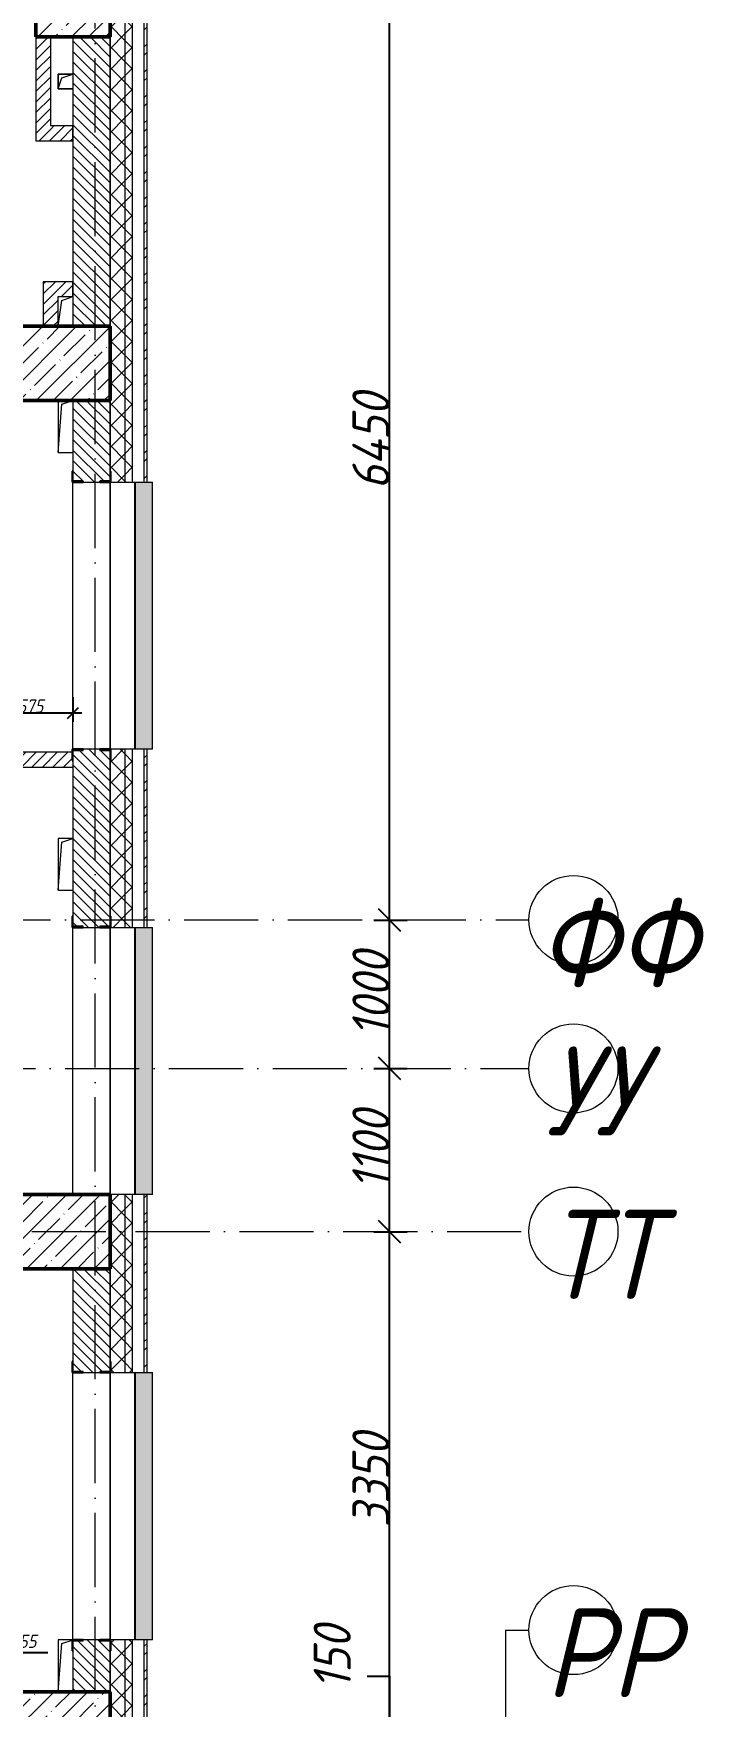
# Model space of a CAD drawing. Header units: millimetres. Extents: x -606178 to 312196, y -19338 to 632709.
# Drawn here: x -325097 to -320566, y 522075 to 533349 of the extents above; entities that cross this region are included whole.
import ezdxf

# ---------------------------------------------------------------- set-up
doc = ezdxf.new("R2010")
doc.units = ezdxf.units.MM
doc.linetypes.add('50_200_ШТРИХ_1Т_ш5_п1_п1_', pattern=[700, 500, -100, 0, -100])
for name, color, linetype, lineweight in [('A-____-____-DIMS', 7, 'Continuous', 9), ('A-FLOR-____-OTLN', 7, 'Continuous', 9), ('A-GENM-____-MCUT', 7, 'Continuous', 25), ('A-GENM-____-OTLN', 7, 'Continuous', 9), ('A-GENM-____-OTLN-1', 7, 'Continuous', 25), ('A-GLAZ-____-OTLN', 7, 'Continuous', 9), ('A-WALL-____-MCUT', 7, 'Continuous', 13), ('A-WALL-____-MCUT-1', 7, 'Continuous', 9), ('A-WALL-____-OTLN', 7, 'Continuous', 9), ('A-WALL-____-PATT-1', 7, 'Continuous', 9), ('A-WALL-FNSH-MCUT-1', 7, 'Continuous', 9), ('S-COLS-____-MCUT', 7, 'Continuous', 50), ('S-COLS-____-OTLN', 7, 'Continuous', 9), ('S-GRID-____-IDEN', 7, 'Continuous', 9), ('S-GRID-____-OTLN', 7, 'Continuous', 9), ('S-GRID-____-OTLN-1', 7, '50_200_ШТРИХ_1Т_ш5_п1_п1_', 9)]:
    doc.layers.add(name, color=color, linetype=linetype, lineweight=lineweight)
doc.layers.add('A-GLAZ-____-OTLN-1', color=7, linetype='Continuous', lineweight=9, true_color=0xc0c0c0)
doc.styles.add('ISOCPEUR_I_7', font='isocpeui.ttf', dxfattribs={"width": 0.9, "height": 90})
doc.styles.add('ISOCPEUR_I_9', font='isocpeui.ttf', dxfattribs={"width": 0.9, "height": 250})
doc.dimstyles.new('ISO-1_8_0_9К_СРЕДНИЙ_Кладочные_1', dxfattribs={"dimscale": 304.8, "dimtxt": 89.638306, "dimasz": 0.246063, "dimexe": 0.19685, "dimexo": 0, "dimgap": 0, "dimtad": 1, "dimdec": 3, "dimrnd": 0.001, "dimdsep": 46, "dimtxsty": 'ISOCPEUR_I_7', "dimblk1": 'OBLIQUE', "dimblk2": 'OBLIQUE', "dimsah": 1, "dimcen": 0.09, "dimdle": 0.19685, "dimazin": 0, "dimtfac": 1, "dimtdec": 4, "dimtix": 1, "dimtmove": 0, "dimatfit": 3, "dimfxl": 1, "dimtvp": 1, "dimtolj": 1, "dimtzin": 0, "dimarcsym": 2})
doc.dimstyles.new('ISO-1_8_0_9К_СРЕДНИЙ_Кладочные_2', dxfattribs={"dimscale": 304.8, "dimtxt": 89.638306, "dimasz": 0.246063, "dimexe": 0.19685, "dimexo": 0, "dimgap": 0, "dimtad": 1, "dimdec": 3, "dimrnd": 0.001, "dimdsep": 46, "dimtxsty": 'ISOCPEUR_I_7', "dimblk1": 'OBLIQUE', "dimblk2": 'OBLIQUE', "dimsah": 1, "dimcen": 0.09, "dimdle": 0.19685, "dimazin": 0, "dimtfac": 1, "dimtdec": 4, "dimtix": 1, "dimtmove": 1, "dimatfit": 3, "dimfxl": 1, "dimtvp": 1, "dimtolj": 1, "dimtzin": 0, "dimarcsym": 2})
doc.dimstyles.new('ISO-2_5_0_9К_БОЛЬШОЙ_ОСИ', dxfattribs={"dimscale": 304.8, "dimtxt": 248.995294, "dimasz": 0.492126, "dimexe": 0.393701, "dimexo": 0, "dimgap": 0, "dimtad": 1, "dimdec": 0, "dimzin": 0, "dimdsep": 46, "dimtxsty": 'ISOCPEUR_I_9', "dimblk1": 'OBLIQUE', "dimblk2": 'OBLIQUE', "dimsah": 1, "dimcen": 0.09, "dimdle": 0.393701, "dimazin": 0, "dimtfac": 1, "dimtdec": 4, "dimtix": 1, "dimtmove": 0, "dimatfit": 3, "dimfxl": 1, "dimtvp": 1, "dimtolj": 1, "dimtzin": 0, "dimarcsym": 2})
doc.dimstyles.new('ISO-2_5_0_9К_БОЛЬШОЙ_ОСИ_1', dxfattribs={"dimscale": 304.8, "dimtxt": 248.995294, "dimasz": 0.492126, "dimexe": 0.393701, "dimexo": 0, "dimgap": 0, "dimtad": 1, "dimdec": 0, "dimzin": 0, "dimdsep": 46, "dimtxsty": 'ISOCPEUR_I_9', "dimblk1": 'OBLIQUE', "dimblk2": 'OBLIQUE', "dimsah": 1, "dimcen": 0.09, "dimdle": 0.393701, "dimazin": 0, "dimtfac": 1, "dimtdec": 4, "dimtix": 1, "dimtmove": 1, "dimatfit": 3, "dimfxl": 1, "dimtvp": 1, "dimtolj": 1, "dimtzin": 0, "dimarcsym": 2})
pattern_1 = [(135, (-425830.77, 451794.26), (-35.35534, -35.35534), [])]
pattern_2 = [(45, (-425830.77, 451794.26), (-35.35534, 35.35534), [])]
pattern_3 = [(45, (-425830.77, 451794.26), (-70.71068, 70.71068), []), (135, (-425830.77, 451794.26), (-70.71068, -70.71068), [])]

# ---------------------------------------------------------------- blocks, each defined once
blk = doc.blocks.new('BSC_Колонна _Прямоугольная - 500х700-V121-АР1_План отверстий 1 этажа в осях 1-64_Ю-ЯЯ')
at = {"layer": 'S-COLS-____-OTLN'}
h = blk.add_hatch(dxfattribs=at)
h.set_pattern_fill('FP_132', color=256, style=0, pattern_type=2)
h.set_pattern_definition([(315, (-70131.04, 100900), (114.04925, 114.04925), []), (315, (-70131.04, 100785.95), (114.04925, 114.04925), [201.613, -40.323, 3.353, -36.97])])
h.paths.add_polyline_path([(-250, 168), (-250, -350), (250, -350), (250, 350), (-250, 350)], flags=0)
at = {"layer": 'S-COLS-____-MCUT'}
for p, q in [((250, 350), (-250, 350)), ((-250, 350), (-250, -350)), ((250, -350), (250, 350)), ((-250, -350), (250, -350))]:
    blk.add_line(p, q, dxfattribs=at)
blk = doc.blocks.new('BSC_Колонна _Прямоугольная - 500х700-V122-АР1_План отверстий 1 этажа в осях 1-64_Ю-ЯЯ')
at = {"layer": 'S-COLS-____-OTLN'}
h = blk.add_hatch(dxfattribs=at)
h.set_pattern_fill('FP_133', color=256, style=0, pattern_type=2)
h.set_pattern_definition([(315, (-73481.04, 100900), (114.04925, 114.04925), []), (315, (-73481.04, 100785.95), (114.04925, 114.04925), [201.613, -40.323, 3.353, -36.97])])
h.paths.add_polyline_path([(-250, 168), (-250, -350), (250, -350), (250, 350), (-250, 350)], flags=0)
at = {"layer": 'S-COLS-____-MCUT'}
for p, q in [((250, 350), (-250, 350)), ((-250, 350), (-250, -350)), ((250, -350), (250, 350)), ((-250, -350), (250, -350))]:
    blk.add_line(p, q, dxfattribs=at)
blk = doc.blocks.new('BSC_Колонна _Прямоугольная - 500х700-V124-АР1_План отверстий 1 этажа в осях 1-64_Ю-ЯЯ')
at = {"layer": 'S-COLS-____-OTLN'}
h = blk.add_hatch(dxfattribs=at)
h.set_pattern_fill('FP_135', color=256, style=0, pattern_type=2)
h.set_pattern_definition([(315, (-79331.04, 100900), (114.04925, 114.04925), []), (315, (-79331.04, 100785.95), (114.04925, 114.04925), [201.613, -40.323, 3.353, -36.97])])
h.paths.add_polyline_path([(-250, 350), (-250, -350), (250, -350), (250, 350)], flags=0)
at = {"layer": 'S-COLS-____-MCUT'}
for p, q in [((250, 350), (-250, 350)), ((-250, 350), (-250, -350)), ((250, -350), (250, 350)), ((-250, -350), (250, -350))]:
    blk.add_line(p, q, dxfattribs=at)
blk = doc.blocks.new('BSC_Колонна _Прямоугольная - 500х500-V126-АР1_План отверстий 1 этажа в осях 1-64_Ю-ЯЯ')
at = {"layer": 'S-COLS-____-OTLN'}
h = blk.add_hatch(dxfattribs=at)
h.set_pattern_fill('FP_137', color=256, style=0, pattern_type=2)
h.set_pattern_definition([(135, (81781.04, -101000), (-114.04925, -114.04925), []), (135, (81781.04, -100885.95), (-114.04925, -114.04925), [201.613, -40.323, 3.353, -36.97])])
h.paths.add_polyline_path([(250, 250), (-250, 250), (-250, -250), (250, -250)], flags=0)
at = {"layer": 'S-COLS-____-MCUT'}
for p, q in [((250, 250), (-250, 250)), ((-250, 250), (-250, -250)), ((250, -250), (250, 250)), ((-250, -250), (250, -250))]:
    blk.add_line(p, q, dxfattribs=at)
blk = doc.blocks.new('Фахверк_СКБ_Уголок - 250_2700-27497298-АР1_План отверстий 1 этажа в осях 1-64_Ю-ЯЯ')
at = {"layer": 'A-GENM-____-MCUT'}
for p, q in [((200, 181), (125, 181)), ((125, 181), (125, 106)), ((131, 106), (131, 175)), ((131, 175), (200, 175)), ((200, 175), (200, 181)), ((125, 106), (131, 106)), ((131, -6), (125, -6)), ((125, -6), (125, -81)), ((125, -81), (200, -81)), ((131, -75), (131, -6)), ((200, -75), (131, -75)), ((200, -81), (200, -75))]:
    blk.add_line(p, q, dxfattribs=at)
blk = doc.blocks.new('AR_Отверстие прямоугольное _в плите_ - AR_Отверстие прямоугольное _в плите_-V199-АР1_План отверстий 1 этажа в осях 1-64_Ю-ЯЯ')
at = {"layer": 'A-GENM-____-OTLN'}
for p, q in [((50, 50), (-50, 50)), ((-50, 50), (-50, -50)), ((-50, -50), (-25, 25)), ((-25, 25), (50, 50)), ((-50, -50), (50, -50))]:
    blk.add_line(p, q, dxfattribs=at)
blk = doc.blocks.new('AR_Отверстие прямоугольное _в плите_ - AR_Отверстие прямоугольное _в плите_-30511966-АР1_План отверстий 1 этажа в осях 1-64_Ю-ЯЯ')
at = {"layer": 'A-GENM-____-OTLN'}
for p, q in [((50, 175), (-50, 175)), ((-50, 175), (-50, -175)), ((-50, -175), (-25, 150)), ((-25, 150), (50, 175)), ((-50, -175), (50, -175))]:
    blk.add_line(p, q, dxfattribs=at)
blk = doc.blocks.new('AR_Отверстие прямоугольное _в плите_ - AR_Отверстие прямоугольное _в плите_-V210-АР1_План отверстий 1 этажа в осях 1-64_Ю-ЯЯ')
at = {"layer": 'A-GENM-____-OTLN'}
for p, q in [((44, 175), (-50, 175)), ((-50, 175), (-50, -175)), ((-50, -175), (-25, 150)), ((-25, 150), (44, 173))]:
    blk.add_line(p, q, dxfattribs=at)
blk = doc.blocks.new('AR_Отверстие прямоугольное _в плите_ - AR_Отверстие прямоугольное _в плите_-V214-АР1_План отверстий 1 этажа в осях 1-64_Ю-ЯЯ')
at = {"layer": 'A-GENM-____-OTLN'}
for p, q in [((-50, 175), (-50, -175)), ((-50, -175), (-25, 150)), ((-25, 150), (50, 175)), ((-50, -175), (50, -175))]:
    blk.add_line(p, q, dxfattribs=at)
blk = doc.blocks.new('AR_Отверстие прямоугольное _в плите_ - AR_Отверстие прямоугольное _в плите_-30510730-АР1_План отверстий 1 этажа в осях 1-64_Ю-ЯЯ')
at = {"layer": 'A-GENM-____-OTLN'}
for p, q in [((-50, -100), (-25, 75)), ((-25, 75), (50, 100))]:
    blk.add_line(p, q, dxfattribs=at)
blk = doc.blocks.new('Отлив_СКБ - Отлив витража_120_НВФ-31885687-АР1_План отверстий 1 этажа в осях 1-64_Ю-ЯЯ')
at = {"layer": 'A-GLAZ-____-OTLN-1'}
for points in [[(0, -2), (1800, -2), (1800, 0), (0, 0)], [(877, -120), (1800, -120), (1800, -2), (0, -2), (0, -120)]]:
    blk.add_hatch(color=256, dxfattribs=at).paths.add_polyline_path(points, flags=0)
at = {"layer": 'A-GLAZ-____-OTLN'}
for p, q in [((0, 0), (1800, 0)), ((1800, -2), (0, -2)), ((0, -120), (0, -83)), ((1800, -83), (1800, -120)), ((0, -120), (1800, -120))]:
    blk.add_line(p, q, dxfattribs=at)
blk = doc.blocks.new('Ось сетки - Круг_Ø6_00__ISO-2_5_0_9K_-25732049-АР1_План отверстий 1 этажа в осях 1-64_Ю-ЯЯ')
at = {"layer": 'S-GRID-____-IDEN'}
blk.add_circle((0, 0), 3, dxfattribs=at)
blk = doc.blocks.new('_Oblique')
at = {"color": 0, "linetype": 'ByBlock', "lineweight": -2}
blk.add_line((-0.5, -0.5), (0.5, 0.5), dxfattribs=at)
blk = doc.blocks.new('*D4404')
at = {"layer": 'A-____-____-DIMS', "color": 0, "lineweight": -2, "transparency": 16777216}
for p, q in [((-322847, 522279), (-322697, 522279)), ((-322697, 522279), (-322697, 521925)), ((-322697, 521655), (-322697, 522045)), ((-322803, 521925), (-322577, 521925)), ((-322803, 521775), (-322577, 521775))]:
    blk.add_line(p, q, dxfattribs=at)
at = {"layer": 'Defpoints', "color": 0, "transparency": 16777216}
for p in [(-322803, 521925), (-322697, 521925), (-322803, 521775)]:
    blk.add_point(p, dxfattribs=at)
at = {"layer": 'A-____-____-DIMS', "color": 0, "lineweight": -2, "transparency": 16777216, "xscale": 150, "yscale": 150, "zscale": 150}
for p, rotation in [((-322697, 521925), 90), ((-322697, 521775), 270)]:
    blk.add_blockref('_Oblique', p, dxfattribs=dict(at, rotation=rotation))
at = {"layer": 'A-____-____-DIMS', "color": 0, "transparency": 16777216, "insert": (-323208, 522190), "char_height": 250, "width": 511.4, "attachment_point": 1, "rotation": 90, "line_spacing_factor": 1.149209, "style": 'ISOCPEUR_I_9'}
blk.add_mtext('\\A1;150', dxfattribs=at)
blk = doc.blocks.new('*D4405')
at = {"layer": 'A-____-____-DIMS', "color": 0, "lineweight": -2, "transparency": 16777216}
for p, q in [((-322697, 521805), (-322697, 525395)), ((-322803, 525275), (-322577, 525275)), ((-322803, 521925), (-322577, 521925))]:
    blk.add_line(p, q, dxfattribs=at)
at = {"layer": 'Defpoints', "color": 0, "transparency": 16777216}
for p in [(-322803, 525275), (-322697, 525275), (-322803, 521925)]:
    blk.add_point(p, dxfattribs=at)
at = {"layer": 'A-____-____-DIMS', "color": 0, "lineweight": -2, "transparency": 16777216, "xscale": 150, "yscale": 150, "zscale": 150}
for p, rotation in [((-322697, 525275), 90), ((-322697, 521925), 270)]:
    blk.add_blockref('_Oblique', p, dxfattribs=dict(at, rotation=rotation))
at = {"layer": 'A-____-____-DIMS', "color": 0, "transparency": 16777216, "insert": (-322822, 523600), "char_height": 250, "width": 758.48, "attachment_point": 5, "rotation": 90, "style": 'ISOCPEUR_I_9'}
blk.add_mtext('\\A1;3350', dxfattribs=at)
blk = doc.blocks.new('*D4406')
at = {"layer": 'A-____-____-DIMS', "color": 0, "lineweight": -2, "transparency": 16777216}
for p, q in [((-322697, 525155), (-322697, 526495)), ((-322803, 526375), (-322577, 526375)), ((-322803, 525275), (-322577, 525275))]:
    blk.add_line(p, q, dxfattribs=at)
at = {"layer": 'Defpoints', "color": 0, "transparency": 16777216}
for p in [(-322803, 526375), (-322697, 526375), (-322803, 525275)]:
    blk.add_point(p, dxfattribs=at)
at = {"layer": 'A-____-____-DIMS', "color": 0, "lineweight": -2, "transparency": 16777216, "xscale": 150, "yscale": 150, "zscale": 150}
for p, rotation in [((-322697, 526375), 90), ((-322697, 525275), 270)]:
    blk.add_blockref('_Oblique', p, dxfattribs=dict(at, rotation=rotation))
at = {"layer": 'A-____-____-DIMS', "color": 0, "transparency": 16777216, "insert": (-322822, 525825), "char_height": 250, "width": 643.56, "attachment_point": 5, "rotation": 90, "style": 'ISOCPEUR_I_9'}
blk.add_mtext('\\A1;1100', dxfattribs=at)
blk = doc.blocks.new('*D4407')
at = {"layer": 'A-____-____-DIMS', "color": 0, "lineweight": -2, "transparency": 16777216}
for p, q in [((-322697, 526255), (-322697, 527495)), ((-322803, 527375), (-322577, 527375)), ((-322803, 526375), (-322577, 526375))]:
    blk.add_line(p, q, dxfattribs=at)
at = {"layer": 'Defpoints', "color": 0, "transparency": 16777216}
for p in [(-322803, 527375), (-322697, 527375), (-322803, 526375)]:
    blk.add_point(p, dxfattribs=at)
at = {"layer": 'A-____-____-DIMS', "color": 0, "lineweight": -2, "transparency": 16777216, "xscale": 150, "yscale": 150, "zscale": 150}
for p, rotation in [((-322697, 527375), 90), ((-322697, 526375), 270)]:
    blk.add_blockref('_Oblique', p, dxfattribs=dict(at, rotation=rotation))
at = {"layer": 'A-____-____-DIMS', "color": 0, "transparency": 16777216, "insert": (-322822, 526875), "char_height": 250, "width": 701.02, "attachment_point": 5, "rotation": 90, "style": 'ISOCPEUR_I_9'}
blk.add_mtext('\\A1;1000', dxfattribs=at)
blk = doc.blocks.new('*D4408')
at = {"layer": 'A-____-____-DIMS', "color": 0, "lineweight": -2, "transparency": 16777216}
for p, q in [((-322697, 527255), (-322697, 533945)), ((-322803, 533825), (-322577, 533825)), ((-322803, 527375), (-322577, 527375))]:
    blk.add_line(p, q, dxfattribs=at)
at = {"layer": 'Defpoints', "color": 0, "transparency": 16777216}
for p in [(-322803, 533825), (-322697, 533825), (-322803, 527375)]:
    blk.add_point(p, dxfattribs=at)
at = {"layer": 'A-____-____-DIMS', "color": 0, "lineweight": -2, "transparency": 16777216, "xscale": 150, "yscale": 150, "zscale": 150}
for p, rotation in [((-322697, 533825), 90), ((-322697, 527375), 270)]:
    blk.add_blockref('_Oblique', p, dxfattribs=dict(at, rotation=rotation))
at = {"layer": 'A-____-____-DIMS', "color": 0, "transparency": 16777216, "insert": (-322822, 530600), "char_height": 250, "width": 781.46, "attachment_point": 5, "rotation": 90, "style": 'ISOCPEUR_I_9'}
blk.add_mtext('\\A1;6450', dxfattribs=at)
blk = doc.blocks.new('*D4547')
at = {"layer": 'A-____-____-DIMS', "color": 0, "lineweight": -2, "transparency": 16777216}
for p, q in [((-324831, 528876), (-324831, 528710)), ((-325466, 528770), (-324771, 528770)), ((-325406, 528555), (-325406, 528830))]:
    blk.add_line(p, q, dxfattribs=at)
at = {"layer": 'Defpoints', "color": 0, "transparency": 16777216}
for p in [(-324831, 528876), (-324831, 528770), (-325406, 528555)]:
    blk.add_point(p, dxfattribs=at)
at = {"layer": 'A-____-____-DIMS', "color": 0, "lineweight": -2, "transparency": 16777216, "xscale": 75, "yscale": 75, "zscale": 75, "rotation": 180}
blk.add_blockref('_Oblique', (-325406, 528770), dxfattribs=at)
at = {"layer": 'A-____-____-DIMS', "color": 0, "lineweight": -2, "transparency": 16777216, "xscale": 75, "yscale": 75, "zscale": 75}
blk.add_blockref('_Oblique', (-324831, 528770), dxfattribs=at)
at = {"layer": 'A-____-____-DIMS', "color": 0, "transparency": 16777216, "insert": (-325118, 528816), "char_height": 90, "width": 409.58, "attachment_point": 5, "style": 'ISOCPEUR_I_7'}
blk.add_mtext('\\A1;575', dxfattribs=at)
blk = doc.blocks.new('*D4549')
at = {"layer": 'A-____-____-DIMS', "color": 0, "lineweight": -2, "transparency": 16777216}
for p, q in [((-325396, 522440), (-325281, 522440)), ((-325336, 522175), (-325336, 522500)), ((-325281, 522175), (-325281, 522500)), ((-325281, 522440), (-325001, 522440))]:
    blk.add_line(p, q, dxfattribs=at)
at = {"layer": 'Defpoints', "color": 0, "transparency": 16777216}
for p in [(-325281, 522440), (-325336, 522175), (-325281, 522175)]:
    blk.add_point(p, dxfattribs=at)
at = {"layer": 'A-____-____-DIMS', "color": 0, "lineweight": -2, "transparency": 16777216, "xscale": 75, "yscale": 75, "zscale": 75, "rotation": 180}
blk.add_blockref('_Oblique', (-325336, 522440), dxfattribs=at)
at = {"layer": 'A-____-____-DIMS', "color": 0, "lineweight": -2, "transparency": 16777216, "xscale": 75, "yscale": 75, "zscale": 75}
blk.add_blockref('_Oblique', (-325281, 522440), dxfattribs=at)
at = {"layer": 'A-____-____-DIMS', "color": 0, "transparency": 16777216, "insert": (-325195, 522560), "char_height": 90, "width": 273.05, "attachment_point": 1, "line_spacing_factor": 1.149209, "style": 'ISOCPEUR_I_7'}
blk.add_mtext('\\A1;55', dxfattribs=at)

msp = doc.modelspace()

# ---------------------------------------------------------------- hatches: boundary and pattern name
at = {"layer": 'A-WALL-____-PATT-1'}
h = msp.add_hatch(dxfattribs=at)
h.set_pattern_fill('FP_1', color=256, style=0, pattern_type=2)
h.set_pattern_definition(pattern_3)
h.paths.add_polyline_path([(-324430.7712, 498610.3011), (-324430.7712, 498875.3011), (-324480.7712, 498875.3011), (-324480.7712, 498610.3011)], flags=0)
h.paths.add_polyline_path([(-324430.7712, 500975.3011), (-324430.7712, 501575.3011), (-324480.7712, 501575.3011), (-324480.7712, 500975.3011)], flags=0)
h.paths.add_polyline_path([(-324480.7712, 502975.3011), (-324430.7712, 502975.3011), (-324430.7712, 507575.3011), (-324480.7712, 507575.3011), (-324480.7712, 505789.1468)], flags=0)
h.paths.add_polyline_path([(-324480.7712, 509375.3011), (-324430.7712, 509375.3011), (-324430.7712, 510575.3011), (-324480.7712, 510575.3011), (-324480.7712, 509825.3596)], flags=0)
h.paths.add_polyline_path([(-324430.7712, 512375.3011), (-324430.7712, 513575.3011), (-324480.7712, 513575.3011), (-324480.7712, 512375.3011)], flags=0)
h.paths.add_polyline_path([(-324430.7712, 515375.3011), (-324430.7712, 516575.3011), (-324480.7712, 516575.3011), (-324480.7712, 515375.3011)], flags=0)
h.paths.add_polyline_path([(-324480.7712, 518375.3011), (-324430.7712, 518375.3011), (-324430.7712, 519525.3011), (-324480.7712, 519525.3011), (-324480.7712, 518705.0277)], flags=0)
h.paths.add_polyline_path([(-324430.7712, 521275.3011), (-324430.7712, 522525.3011), (-324480.7712, 522525.3011), (-324480.7712, 521275.3011)], flags=0)
h.paths.add_polyline_path([(-324430.7712, 524325.3011), (-324430.7712, 525525.3011), (-324480.7712, 525525.3011), (-324480.7712, 524325.3011)], flags=0)
h.paths.add_polyline_path([(-324480.7712, 527325.3011), (-324430.7712, 527325.3011), (-324430.7712, 528525.3011), (-324480.7712, 528525.3011), (-324480.7712, 528391.9384)], flags=0)
h.paths.add_polyline_path([(-324480.7712, 530325.3011), (-324430.7712, 530325.3011), (-324430.7712, 537625.3011), (-324480.7712, 537625.3011), (-324480.7712, 530813.6661)], flags=0)
h = msp.add_hatch(dxfattribs=at)
h.set_pattern_fill('FP_3', color=256, style=0, pattern_type=2)
h.set_pattern_definition([(45, (-425830.77, 451794.26), (-85.53659, 85.53659), []), (45, (-425773.75, 451794.26), (-85.53659, 85.53659), [])])
h.paths.add_polyline_path([(-324330.7712, 521275.3011), (-324330.7712, 522525.3011), (-324350.7712, 522525.3011), (-324350.7712, 521275.3011)], flags=0)
h.paths.add_polyline_path([(-324350.7712, 524325.3011), (-324330.7712, 524325.3011), (-324330.7712, 525525.3011), (-324350.7712, 525525.3011), (-324350.7712, 525162.9682)], flags=0)
h.paths.add_polyline_path([(-324350.7712, 527325.3011), (-324330.7712, 527325.3011), (-324330.7712, 528525.3011), (-324350.7712, 528525.3011), (-324350.7712, 528391.9384)], flags=0)
h.paths.add_polyline_path([(-324350.7712, 530325.3011), (-324330.7712, 530325.3011), (-324330.7712, 537705.3011), (-324350.7712, 537705.3011), (-324350.7712, 530813.6661)], flags=0)
h = msp.add_hatch(dxfattribs=at)
h.set_pattern_fill('FP_1', color=256, style=0, pattern_type=2)
h.set_pattern_definition(pattern_3)
h.paths.add_polyline_path([(-324480.7712, 498610.3011), (-324480.7712, 498875.3011), (-324580.7712, 498875.3011), (-324580.7712, 498610.3011)], flags=0)
h.paths.add_polyline_path([(-324480.7712, 500975.3011), (-324480.7712, 501575.3011), (-324580.7712, 501575.3011), (-324580.7712, 500975.3011)], flags=0)
h.paths.add_polyline_path([(-324480.7712, 502975.3011), (-324480.7712, 507575.3011), (-324574.7712, 507575.3011), (-324574.7712, 507500.3011), (-324580.7712, 507500.3011), (-324580.7712, 502975.3011)], flags=0)
h.paths.add_polyline_path([(-324480.7712, 509375.3011), (-324480.7712, 510575.3011), (-324574.7712, 510575.3011), (-324574.7712, 510500.3011), (-324580.7712, 510500.3011), (-324580.7712, 509450.3011), (-324574.7712, 509450.3011), (-324574.7712, 509375.3011)], flags=0)
h.paths.add_polyline_path([(-324480.7712, 512375.3011), (-324480.7712, 513575.3011), (-324574.7712, 513575.3011), (-324574.7712, 513500.3011), (-324580.7712, 513500.3011), (-324580.7712, 512450.3011), (-324574.7712, 512450.3011), (-324574.7712, 512375.3011)], flags=0)
h.paths.add_polyline_path([(-324574.7712, 515375.3011), (-324480.7712, 515375.3011), (-324480.7712, 516575.3011), (-324574.7712, 516575.3011), (-324574.7712, 516500.3011), (-324580.7712, 516500.3011), (-324580.7712, 515450.3011), (-324574.7712, 515450.3011), (-324574.7712, 515381.3011)], flags=0)
h.paths.add_polyline_path([(-324480.7712, 518375.3011), (-324480.7712, 519525.3011), (-324574.7712, 519525.3011), (-324574.7712, 519450.3011), (-324580.7712, 519450.3011), (-324580.7712, 518450.3011), (-324574.7712, 518450.3011), (-324574.7712, 518375.3011)], flags=0)
h.paths.add_polyline_path([(-324574.7712, 521275.3011), (-324480.7712, 521275.3011), (-324480.7712, 522525.3011), (-324574.7712, 522525.3011), (-324574.7712, 522450.3011), (-324580.7712, 522450.3011), (-324580.7712, 521350.3011), (-324574.7712, 521350.3011), (-324574.7712, 521281.3011)], flags=0)
h.paths.add_polyline_path([(-324574.7712, 524325.3011), (-324480.7712, 524325.3011), (-324480.7712, 525525.3011), (-324580.7712, 525525.3011), (-324580.7712, 524400.3011), (-324574.7712, 524400.3011), (-324574.7712, 524331.3011)], flags=0)
h.paths.add_polyline_path([(-324574.7712, 527325.3011), (-324480.7712, 527325.3011), (-324480.7712, 528525.3011), (-324574.7712, 528525.3011), (-324574.7712, 528450.3011), (-324580.7712, 528450.3011), (-324580.7712, 527400.3011), (-324574.7712, 527400.3011), (-324574.7712, 527331.3011)], flags=0)
h.paths.add_polyline_path([(-324480.7712, 530325.3011), (-324480.7712, 537575.3011), (-324580.7712, 537575.3011), (-324580.7712, 530400.3011), (-324574.7712, 530400.3011), (-324574.7712, 530325.3011)], flags=0)
h = msp.add_hatch(dxfattribs=at)
h.set_pattern_fill('FP_5', color=256, style=0, pattern_type=2)
h.set_pattern_definition(pattern_2)
h.paths.add_polyline_path([(-324980.7712, 532625.3011), (-324980.7712, 533325.3011), (-325080.7712, 533325.3011), (-325080.7712, 532625.3011)], flags=0)
h = msp.add_hatch(dxfattribs=at)
h.set_pattern_fill('FP_6', color=256, style=0, pattern_type=2)
h.set_pattern_definition(pattern_1)
h.paths.add_polyline_path([(-324580.7712, 531375.3011), (-324580.7712, 533325.3011), (-324830.7712, 533325.3011), (-324830.7712, 531375.3011)], flags=0)
h = msp.add_hatch(dxfattribs=at)
h.set_pattern_fill('FP_5', color=256, style=0, pattern_type=2)
h.set_pattern_definition(pattern_2)
h.paths.add_polyline_path([(-324830.7712, 532625.3011), (-324830.7712, 532725.3011), (-324980.7712, 532725.3011), (-324980.7712, 532625.3011)], flags=0)
h = msp.add_hatch(dxfattribs=at)
h.set_pattern_fill('FP_5', color=256, style=0, pattern_type=2)
h.set_pattern_definition(pattern_2)
h.paths.add_polyline_path([(-324830.7712, 531575.3011), (-324830.7712, 531675.3011), (-325030.7712, 531675.3011), (-325030.7712, 531575.3011), (-324930.7712, 531575.3011)], flags=0)
h = msp.add_hatch(dxfattribs=at)
h.set_pattern_fill('FP_5', color=256, style=0, pattern_type=2)
h.set_pattern_definition(pattern_2)
h.paths.add_polyline_path([(-324930.7712, 531375.3011), (-324930.7712, 531575.3011), (-325030.7712, 531575.3011), (-325030.7712, 531375.3011)], flags=0)
h = msp.add_hatch(dxfattribs=at)
h.set_pattern_fill('FP_6', color=256, style=0, pattern_type=2)
h.set_pattern_definition(pattern_1)
h.paths.add_polyline_path([(-324649.7712, 527325.3011), (-324649.7712, 527331.3011), (-324580.7712, 527331.3011), (-324580.7712, 528519.3011), (-324649.7712, 528519.7811), (-324649.7712, 528525.3011), (-324761.7712, 528525.3011), (-324761.7712, 528519.3011), (-324830.7712, 528519.3011), (-324830.7712, 527331.3011), (-324761.7712, 527331.3011), (-324761.7712, 527325.3011)], flags=0)
h.paths.add_polyline_path([(-324649.7712, 530325.3011), (-324649.7712, 530331.3011), (-324580.7712, 530331.3011), (-324580.7712, 530875.3011), (-324830.7712, 530875.3011), (-324830.7712, 530331.3011), (-324761.7712, 530331.3011), (-324761.7712, 530325.3011)], flags=0)
h = msp.add_hatch(dxfattribs=at)
h.set_pattern_fill('FP_5', color=256, style=0, pattern_type=2)
h.set_pattern_definition(pattern_2)
h.paths.add_polyline_path([(-332480.7712, 528405.3011), (-329830.7712, 528405.3011), (-329830.7712, 528408.3011), (-329783.7712, 528408.3011), (-329783.7712, 528502.3011), (-329830.7712, 528502.3011), (-329830.7712, 528505.3011), (-332480.7712, 528505.3011)], flags=0)
h.paths.add_polyline_path([(-329780.7712, 528405.3011), (-327180.7712, 528406.2357), (-327180.7712, 528408.3011), (-327133.7712, 528408.3011), (-327133.7712, 528502.3011), (-327180.7712, 528502.3011), (-327180.7712, 528505.3011), (-329780.7712, 528505.3011), (-329780.7712, 528408.3011)], flags=0)
h.paths.add_polyline_path([(-324830.7712, 528405.3011), (-324830.7712, 528450.3011), (-324836.7712, 528450.3011), (-324836.7712, 528505.3011), (-325405.7712, 528505.3011), (-325405.7712, 528405.3011), (-324836.7712, 528405.3011)], flags=0)
h.paths.add_polyline_path([(-325855.7712, 528405.3011), (-325855.7712, 528408.3011), (-325808.7712, 528408.3011), (-325808.7712, 528502.3011), (-325855.7712, 528502.3011), (-325855.7712, 528505.3011), (-325980.7712, 528505.3011), (-325980.7712, 528502.3011), (-326027.7712, 528502.3011), (-326027.7712, 528408.3011), (-325980.7712, 528408.3011), (-325980.7712, 528405.3011)], flags=0)
h = msp.add_hatch(dxfattribs=at)
h.set_pattern_fill('FP_6', color=256, style=0, pattern_type=2)
h.set_pattern_definition(pattern_1)
h.paths.add_polyline_path([(-324580.7712, 522175.3011), (-324580.7712, 522519.3011), (-324649.7712, 522519.3011), (-324649.7712, 522525.3011), (-324761.7712, 522525.3011), (-324761.7712, 522519.3011), (-324830.7712, 522519.3011), (-324830.7712, 522175.3011)], flags=0)
h.paths.add_polyline_path([(-324649.7712, 524325.3011), (-324649.7712, 524331.3011), (-324580.7712, 524331.3011), (-324580.7712, 525025.3011), (-324830.7712, 525025.3011), (-324830.7712, 524331.3011), (-324761.7712, 524331.3011), (-324761.7712, 524325.3011)], flags=0)

# ---------------------------------------------------------------- linework, layer by layer
at = {"layer": 'A-FLOR-____-OTLN'}
for p, q in [((-324930.7712, 533074.9536), (-324830.7712, 533074.9536)), ((-324930.7712, 532974.9536), (-324930.7712, 533074.9536)), ((-324830.7712, 532974.9536), (-324930.7712, 532974.9536))]:
    msp.add_line(p, q, dxfattribs=at)
at = {"layer": 'A-WALL-____-MCUT'}
for p, q in [((-324350.7712, 530325.3011), (-324350.7712, 537705.3011)), ((-324830.7712, 533325.3011), (-324830.7712, 531375.3011)), ((-324580.7712, 531375.3011), (-324580.7712, 533325.3011)), ((-324580.7712, 533325.3011), (-324580.7712, 531375.3011)), ((-324830.7712, 530875.3011), (-324830.7712, 530400.3011)), ((-324580.7712, 530400.3011), (-324580.7712, 530875.3011)), ((-324580.7712, 530875.3011), (-324580.7712, 530400.3011)), ((-324761.7712, 530325.3011), (-324649.7712, 530325.3011)), ((-324574.7712, 530325.3011), (-324350.7712, 530325.3011)), ((-324649.7712, 528525.3011), (-324761.7712, 528525.3011)), ((-324350.7712, 528525.3011), (-324574.7712, 528525.3011)), ((-324350.7712, 527325.3011), (-324350.7712, 528525.3011)), ((-324830.7712, 528450.3011), (-324830.7712, 527400.3011)), ((-324580.7712, 527400.3011), (-324580.7712, 528450.3011)), ((-324580.7712, 528450.3011), (-324580.7712, 527400.3011)), ((-324761.7712, 527325.3011), (-324649.7712, 527325.3011)), ((-324574.7712, 527325.3011), (-324350.7712, 527325.3011)), ((-324350.7712, 525525.3011), (-324580.7712, 525525.3011)), ((-324350.7712, 524325.3011), (-324350.7712, 525525.3011)), ((-324830.7712, 525025.3011), (-324830.7712, 524400.3011)), ((-324580.7712, 524400.3011), (-324580.7712, 525025.3011)), ((-324580.7712, 525025.3011), (-324580.7712, 524400.3011)), ((-324761.7712, 524325.3011), (-324649.7712, 524325.3011)), ((-324574.7712, 524325.3011), (-324350.7712, 524325.3011)), ((-324649.7712, 522525.3011), (-324761.7712, 522525.3011)), ((-324350.7712, 522525.3011), (-324574.7712, 522525.3011)), ((-324350.7712, 521275.3011), (-324350.7712, 522525.3011)), ((-324830.7712, 522450.3011), (-324830.7712, 522175.3011)), ((-324580.7712, 522175.3011), (-324580.7712, 522450.3011)), ((-324580.7712, 522450.3011), (-324580.7712, 522175.3011))]:
    msp.add_line(p, q, dxfattribs=at)
at = {"layer": 'A-WALL-____-MCUT-1'}
for p, q in [((-324430.7712, 537625.3011), (-324430.7712, 530325.3011)), ((-324480.7712, 537575.3011), (-324480.7712, 530325.3011)), ((-324480.7712, 528525.3011), (-324480.7712, 527325.3011)), ((-324430.7712, 528525.3011), (-324430.7712, 527325.3011)), ((-324480.7712, 525525.3011), (-324480.7712, 524325.3011)), ((-324430.7712, 525525.3011), (-324430.7712, 524325.3011)), ((-324480.7712, 522525.3011), (-324480.7712, 521275.3011)), ((-324430.7712, 522525.3011), (-324430.7712, 521275.3011))]:
    msp.add_line(p, q, dxfattribs=at)
at = {"layer": 'A-WALL-____-OTLN'}
for p, q in [((-324830.7712, 528525.3011), (-324830.7712, 530325.3011)), ((-324580.7712, 530325.3011), (-324580.7712, 528525.3011)), ((-324580.7712, 528525.3011), (-324580.7712, 530325.3011)), ((-324830.7712, 525525.3011), (-324830.7712, 527325.3011)), ((-324580.7712, 527325.3011), (-324580.7712, 525525.3011)), ((-324580.7712, 525525.3011), (-324580.7712, 527325.3011)), ((-324830.7712, 522525.3011), (-324830.7712, 524325.3011)), ((-324580.7712, 524325.3011), (-324580.7712, 522525.3011)), ((-324580.7712, 522525.3011), (-324580.7712, 524325.3011))]:
    msp.add_line(p, q, dxfattribs=at)
at = {"layer": 'A-WALL-FNSH-MCUT-1'}
for p, q in [((-324330.7712, 530325.3011), (-324330.7712, 537725.3011)), ((-325080.7712, 533325.3011), (-325080.7712, 532625.3011)), ((-324980.7712, 532725.3011), (-324980.7712, 533325.3011)), ((-324830.7712, 532725.3011), (-324980.7712, 532725.3011)), ((-324830.7712, 532625.3011), (-324830.7712, 532725.3011)), ((-325080.7712, 532625.3011), (-324830.7712, 532625.3011)), ((-324830.7712, 531675.3011), (-325030.7712, 531675.3011)), ((-325030.7712, 531675.3011), (-325030.7712, 531375.3011)), ((-324830.7712, 531575.3011), (-324830.7712, 531675.3011)), ((-324930.7712, 531575.3011), (-324830.7712, 531575.3011)), ((-324930.7712, 531375.3011), (-324930.7712, 531575.3011)), ((-324350.7712, 530325.3011), (-324330.7712, 530325.3011)), ((-324836.7712, 528505.3011), (-325405.7712, 528505.3011)), ((-324330.7712, 528525.3011), (-324350.7712, 528525.3011)), ((-324330.7712, 527325.3011), (-324330.7712, 528525.3011)), ((-325405.7712, 528405.3011), (-324830.7712, 528405.3011)), ((-324350.7712, 527325.3011), (-324330.7712, 527325.3011)), ((-324330.7712, 525525.3011), (-324350.7712, 525525.3011)), ((-324330.7712, 524325.3011), (-324330.7712, 525525.3011)), ((-324350.7712, 524325.3011), (-324330.7712, 524325.3011)), ((-324330.7712, 522525.3011), (-324350.7712, 522525.3011)), ((-324330.7712, 521275.3011), (-324330.7712, 522525.3011))]:
    msp.add_line(p, q, dxfattribs=at)
at = {"layer": 'S-GRID-____-OTLN'}
for p, q in [((-321913.0661, 522590.4503), (-321756.3646, 522590.4503)), ((-321913.0661, 521925.3011), (-321913.0661, 522590.4503))]:
    msp.add_line(p, q, dxfattribs=at)
at = {"layer": 'S-GRID-____-OTLN-1'}
for p, q in [((-324680.7712, 491375.8881), (-324680.7712, 542687.1106)), ((-376588.7535, 527375.3011), (-321756.3646, 527375.3011)), ((-391393.3252, 526375.3011), (-321756.3646, 526375.3011)), ((-332809.5068, 525275.3011), (-321756.3646, 525275.3011))]:
    msp.add_line(p, q, dxfattribs=at)

# ---------------------------------------------------------------- block references
at = {"layer": 'A-GENM-____-OTLN'}
for name, p in [('AR_Отверстие прямоугольное _в плите_ - AR_Отверстие прямоугольное _в плите_-V199-АР1_План отверстий 1 этажа в осях 1-64_Ю-ЯЯ', (-324880.7712, 533024.9536)), ('AR_Отверстие прямоугольное _в плите_ - AR_Отверстие прямоугольное _в плите_-30510730-АР1_План отверстий 1 этажа в осях 1-64_Ю-ЯЯ', (-324880.7712, 531475.3011)), ('AR_Отверстие прямоугольное _в плите_ - AR_Отверстие прямоугольное _в плите_-V214-АР1_План отверстий 1 этажа в осях 1-64_Ю-ЯЯ', (-324880.7712, 530700.3011)), ('AR_Отверстие прямоугольное _в плите_ - AR_Отверстие прямоугольное _в плите_-30511966-АР1_План отверстий 1 этажа в осях 1-64_Ю-ЯЯ', (-324880.7712, 527750.3011)), ('AR_Отверстие прямоугольное _в плите_ - AR_Отверстие прямоугольное _в плите_-V210-АР1_План отверстий 1 этажа в осях 1-64_Ю-ЯЯ', (-324880.7712, 522350.3011))]:
    msp.add_blockref(name, p, dxfattribs=at)
at = {"layer": 'A-GENM-____-OTLN-1'}
for p, rotation in [((-324655.7712, 530200.3011), 89.99999999999991), ((-324755.7712, 528650.3011), 269.9999999999999), ((-324655.7712, 527200.3011), 89.99999999999994), ((-324655.7712, 524200.3011), 89.99999999999994), ((-324755.7712, 522650.3011), 269.9999999999999)]:
    msp.add_blockref('Фахверк_СКБ_Уголок - 250_2700-27497298-АР1_План отверстий 1 этажа в осях 1-64_Ю-ЯЯ', p, dxfattribs=dict(at, rotation=rotation))
at = {"layer": 'A-GLAZ-____-OTLN', "rotation": 90}
for p in [(-324413.7712, 528525.3011), (-324413.7712, 525525.3011), (-324413.7712, 522525.3011)]:
    msp.add_blockref('Отлив_СКБ - Отлив витража_120_НВФ-31885687-АР1_План отверстий 1 этажа в осях 1-64_Ю-ЯЯ', p, dxfattribs=at)
at = {"layer": 'S-COLS-____-OTLN'}
for name, p, rotation in [('BSC_Колонна _Прямоугольная - 500х500-V126-АР1_План отверстий 1 этажа в осях 1-64_Ю-ЯЯ', (-324830.7712, 533575.3011), 269.9999999999997), ('BSC_Колонна _Прямоугольная - 500х700-V124-АР1_План отверстий 1 этажа в осях 1-64_Ю-ЯЯ', (-324930.7712, 531125.3011), 89.9999999999999), ('BSC_Колонна _Прямоугольная - 500х700-V122-АР1_План отверстий 1 этажа в осях 1-64_Ю-ЯЯ', (-324930.7712, 525275.3011), 89.9999999999999), ('BSC_Колонна _Прямоугольная - 500х700-V121-АР1_План отверстий 1 этажа в осях 1-64_Ю-ЯЯ', (-324930.7712, 521925.3011), 89.9999999999999)]:
    msp.add_blockref(name, p, dxfattribs=dict(at, rotation=rotation))
at = {"layer": 'S-GRID-____-IDEN', "xscale": 99.99999999999993, "yscale": 99.99999999999993, "zscale": 99.99999999999993, "rotation": 269.9999999999995}
for p in [(-321456.3646, 527375.3011), (-321456.3646, 526375.3011), (-321456.3646, 525275.3011), (-321456.3646, 522590.4503)]:
    msp.add_blockref('Ось сетки - Круг_Ø6_00__ISO-2_5_0_9K_-25732049-АР1_План отверстий 1 этажа в осях 1-64_Ю-ЯЯ', p, dxfattribs=at)

# ---------------------------------------------------------------- texts
at = {"layer": 'S-GRID-____-IDEN', "char_height": 600, "attachment_point": 1, "style": 'ISOCPEUR_I_9'}
for s, insert, width in [('ФФ', (-321694.2941, 527521.9336), 562.784625), ('УУ', (-321646.5941, 526521.9336), 447.341625), ('ТТ', (-321646.5941, 525421.9336), 447.341625), ('РР', (-321646.5941, 522737.0828), 447.341625)]:
    msp.add_mtext(s, dxfattribs=dict(at, insert=insert, width=width))

# ---------------------------------------------------------------- dimensions: what is measured, and where the dimension line sits
at = {"layer": 'A-____-____-DIMS'}
for base, p1, p2, override, picture, middle in [((-322696.5297, 533825.3011), (-322802.5957, 527375.3011), (-322802.5957, 533825.3011), {"dimpost": '<>', "dimfxl": 6450}, '*D4408', (-322821.5297, 530600.3011)), ((-322696.5297, 527375.3011), (-322802.5957, 526375.3011), (-322802.5957, 527375.3011), {"dimpost": '<>', "dimfxl": 1000}, '*D4407', (-322821.5297, 526875.3011)), ((-322696.5297, 526375.3011), (-322802.5957, 525275.3011), (-322802.5957, 526375.3011), {"dimpost": '<>', "dimfxl": 1100}, '*D4406', (-322821.5297, 525825.3011)), ((-322696.5297, 525275.3011), (-322802.5957, 521925.3011), (-322802.5957, 525275.3011), {"dimpost": '<>', "dimfxl": 3350}, '*D4405', (-322821.5297, 523600.3011))]:
    dim = msp.add_linear_dim(base=base, p1=p1, p2=p2, angle=90, dimstyle='ISO-2_5_0_9К_БОЛЬШОЙ_ОСИ', override=override, dxfattribs=at)
    dim.commit()
    dim.dimension.update_dxf_attribs({"geometry": picture, "text_midpoint": middle})
dim = msp.add_linear_dim(base=(-324830.7712, 528770.0217), p1=(-325405.7712, 528555.3011), p2=(-324830.7712, 528876.0877), dimstyle='ISO-1_8_0_9К_СРЕДНИЙ_Кладочные_2', override={"dimpost": '<>', "dimfxl": 658.429195}, dxfattribs=at)
dim.commit()
dim.dimension.update_dxf_attribs({"geometry": '*D4547', "text_midpoint": (-325118.2712, 528815.6012)})
dim = msp.add_linear_dim(base=(-322696.5297, 521925.3011), p1=(-322802.5957, 521775.3011), p2=(-322802.5957, 521925.3011), angle=90, dimstyle='ISO-2_5_0_9К_БОЛЬШОЙ_ОСИ_1', override={"dimpost": '<>', "dimfxl": 150}, dxfattribs=at)
dim.commit()
dim.dimension.update_dxf_attribs({"geometry": '*D4404', "text_midpoint": (-322856.477, 522279.0319), "dimtype": 160, "text_rotation": 90})
dim = msp.add_linear_dim(base=(-325280.7712, 522439.9163), p1=(-325335.7712, 522175.3011), p2=(-325280.7712, 522175.3011), dimstyle='ISO-1_8_0_9К_СРЕДНИЙ_Кладочные_1', override={"dimpost": '<>', "dimfxl": 55}, dxfattribs=at)
dim.commit()
dim.dimension.update_dxf_attribs({"geometry": '*D4549', "text_midpoint": (-325058.374, 522439.9163), "dimtype": 160})

doc.saveas('drawing.dxf')
